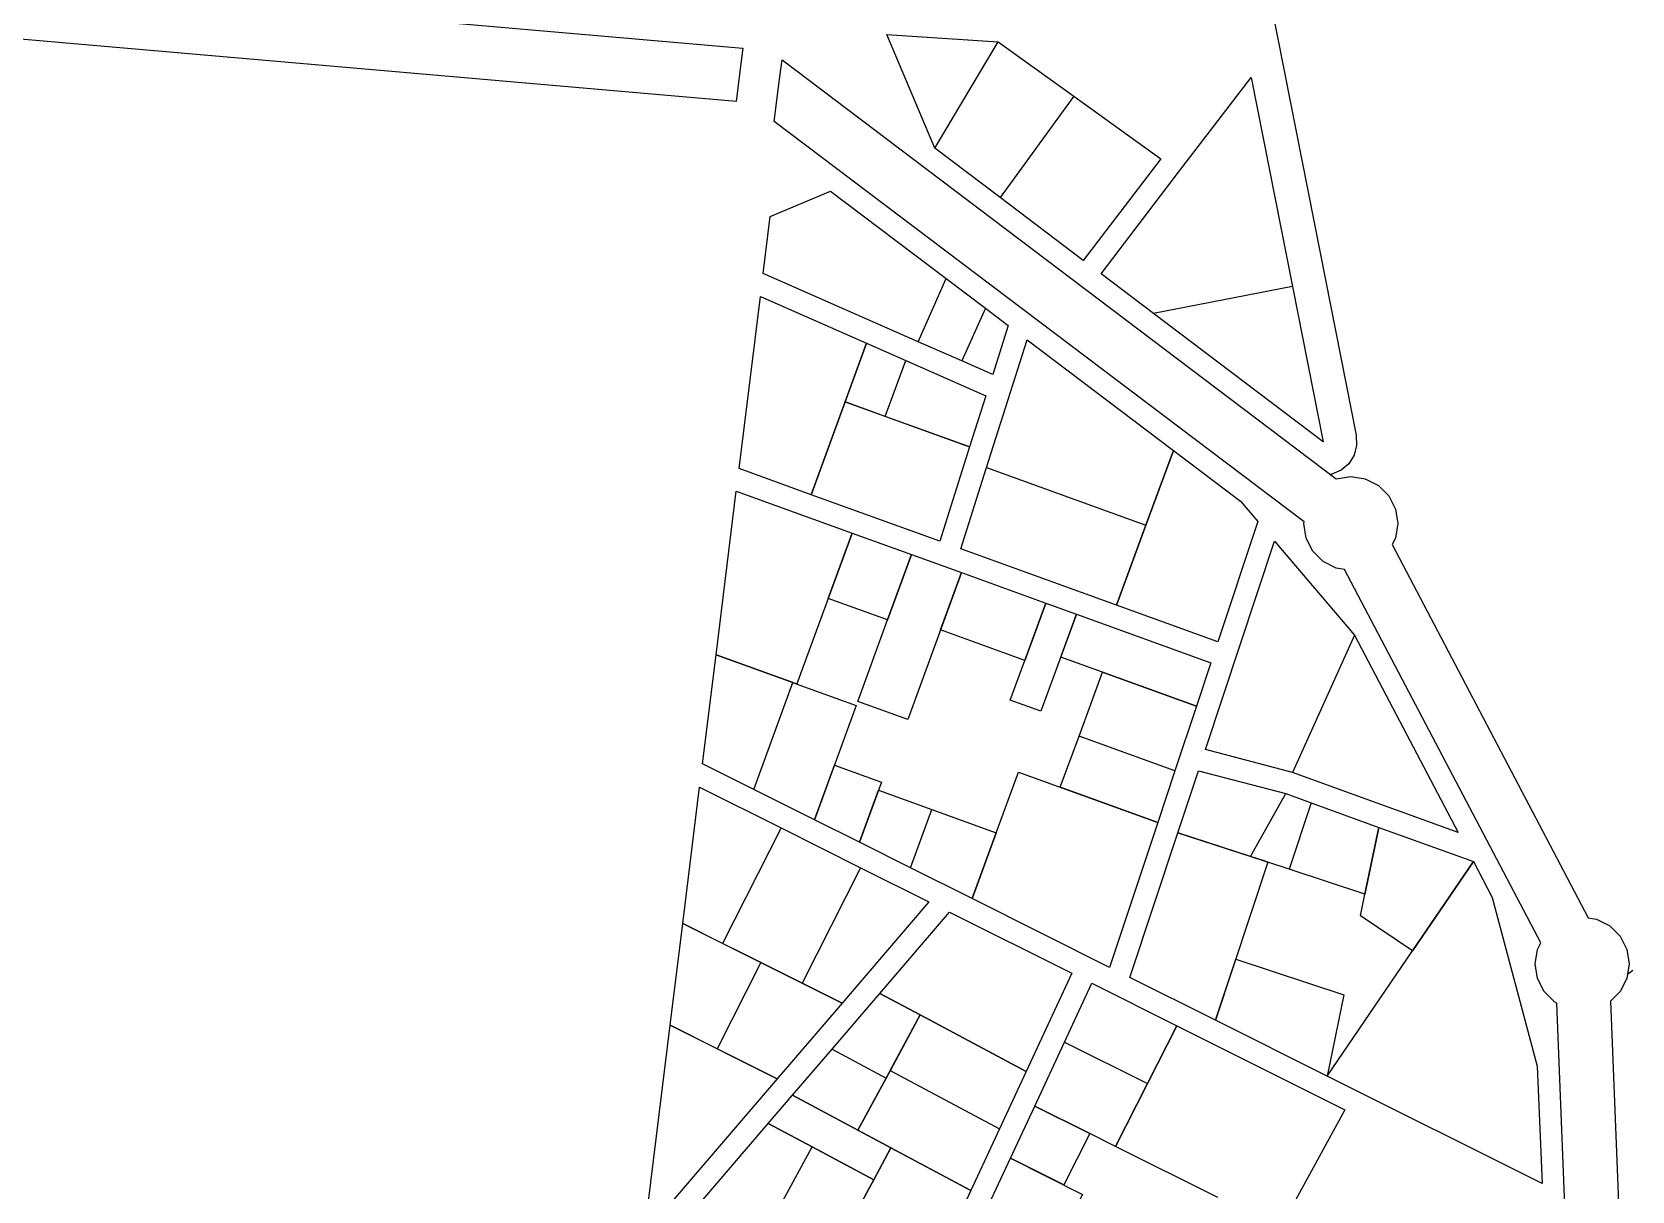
# Model space of a CAD drawing. Header units: inches. Extents: x 479068 to 481072, y 3926601 to 3928387.
# Drawn here: x 480594.9 to 480833.3, y 3927961.1 to 3928133.7 of the extents above; entities that cross this region are included whole.
import ezdxf

# ---------------------------------------------------------------- set-up
doc = ezdxf.new("R2010")
doc.units = ezdxf.units.IN
doc.header["$MEASUREMENT"] = 0

msp = doc.modelspace()

# ---------------------------------------------------------------- linework, layer by layer
for points in [[(480759.76, 3928237.47), (480781.45, 3928127.86), (480787.61, 3928096.75), (480792.18, 3928073.62), (480792.25, 3928072.12), (480791.87, 3928070.66), (480791.07, 3928069.39), (480789.93, 3928068.41), (480788.56, 3928067.81), (480788.34, 3928067.79), (480789.21, 3928067.13)], [(480583.58, 3928141.46), (480700.83, 3928131.26), (480700.33, 3928127.41), (480700.33, 3928127.39), (480699.82, 3928123.31), (480582.9, 3928133.49)], [(480729.39, 3928116.39), (480722.27, 3928133.31), (480738.86, 3928132.18)], [(480729.39, 3928116.39), (480738.86, 3928132.18)], [(480738.86, 3928132.18), (480750.1, 3928124.11)], [(480826.26, 3927883.41), (480822.06, 3927989.08), (480821.72, 3927989.26), (480820.17, 3927990.8), (480819.17, 3927992.76), (480818.83, 3927994.92), (480819.17, 3927997.08), (480819.67, 3927998.05), (480790.46, 3928053.62), (480789.22, 3928053.82), (480787.27, 3928054.82), (480785.72, 3928056.36), (480784.72, 3928058.32), (480784.38, 3928060.48), (480784.42, 3928060.72), (480705.5, 3928120.35), (480706.28, 3928126.65), (480706.66, 3928129.51), (480789.21, 3928067.13)], [(480762.01, 3928091.74), (480754.17, 3928097.67), (480765.72, 3928112.81), (480776.54, 3928126.89), (480782.7, 3928095.78)], [(480750.1, 3928124.11), (480739.13, 3928109.03)], [(480750.1, 3928124.11), (480763.07, 3928114.8), (480751.52, 3928099.66), (480739.13, 3928109.03)], [(480739.13, 3928109.03), (480729.39, 3928116.39)], [(480726.93, 3928087.56), (480703.86, 3928097.71), (480704.91, 3928106.21), (480713.88, 3928109.97), (480731.11, 3928096.95)], [(480726.93, 3928087.56), (480731.11, 3928096.95)], [(480731.11, 3928096.95), (480736.94, 3928092.54)], [(480782.7, 3928095.78), (480762.01, 3928091.74)], [(480782.7, 3928095.78), (480787.28, 3928072.65), (480762.01, 3928091.74)], [(480710.99, 3928064.78), (480700.26, 3928068.66), (480703.43, 3928094.28), (480719.25, 3928087.33)], [(480736.94, 3928092.54), (480733.44, 3928084.7)], [(480736.94, 3928092.54), (480740.35, 3928089.96), (480738.04, 3928082.68), (480733.44, 3928084.7)], [(480719.25, 3928087.33), (480710.99, 3928064.78)], [(480716.05, 3928078.59), (480719.25, 3928087.33)], [(480719.25, 3928087.33), (480725.08, 3928084.76)], [(480733.44, 3928084.7), (480726.93, 3928087.56)], [(480737.12, 3928068.83), (480743.16, 3928087.84), (480764.95, 3928071.38)], [(480722.02, 3928076.43), (480725.08, 3928084.76)], [(480725.08, 3928084.76), (480737.03, 3928079.51), (480734.6, 3928071.88)], [(480710.99, 3928064.78), (480716.05, 3928078.59)], [(480716.05, 3928078.59), (480734.6, 3928071.88)], [(480722.02, 3928076.43), (480716.05, 3928078.59)], [(480734.6, 3928071.88), (480722.02, 3928076.43)], [(480734.6, 3928071.88), (480730.15, 3928057.85), (480710.99, 3928064.78)], [(480764.95, 3928071.38), (480774.97, 3928063.81), (480777.52, 3928060.81), (480771.56, 3928042.87), (480756.49, 3928048.32)], [(480760.86, 3928060.24), (480764.95, 3928071.38)], [(480764.95, 3928071.38), (480760.86, 3928060.24)], [(480756.49, 3928048.32), (480733.27, 3928056.72), (480737.12, 3928068.83)], [(480737.12, 3928068.83), (480760.86, 3928060.24)], [(480789.21, 3928067.13), (480789.22, 3928067.14), (480791.38, 3928067.48), (480793.54, 3928067.14), (480795.5, 3928066.14), (480797.04, 3928064.59), (480798.04, 3928062.64), (480798.38, 3928060.48), (480798.04, 3928058.32), (480797.54, 3928057.35), (480826.75, 3928001.77), (480827.99, 3928001.58), (480829.95, 3928000.58), (480831.49, 3927999.03), (480832.49, 3927997.08), (480832.83, 3927994.92)], [(480696.82, 3928040.95), (480699.84, 3928065.3), (480717.09, 3928059.06)], [(480717.09, 3928059.06), (480708.85, 3928036.6), (480708.61, 3928036.69)], [(480722.38, 3928046.14), (480713.53, 3928049.34), (480717.09, 3928059.06)], [(480717.09, 3928059.06), (480725.94, 3928055.86)], [(480760.86, 3928060.24), (480756.49, 3928048.32)], [(480756.49, 3928048.32), (480760.86, 3928060.24)], [(480760.86, 3928060.24), (480760.86, 3928060.24)], [(480782.71, 3928023.42), (480769.73, 3928026.83), (480780.03, 3928057.85), (480791.92, 3928043.85)], [(480722.38, 3928046.14), (480725.94, 3928055.86)], [(480725.94, 3928055.86), (480722.38, 3928046.14), (480722.38, 3928046.14)], [(480725.94, 3928055.86), (480733.38, 3928053.17)], [(480733.38, 3928053.17), (480725.37, 3928031.32), (480717.93, 3928034.01), (480722.38, 3928046.14)], [(480742.83, 3928040.11), (480730.26, 3928044.66), (480733.38, 3928053.17)], [(480733.38, 3928053.17), (480745.95, 3928048.62)], [(480750.5, 3928046.97), (480745.21, 3928032.55), (480740.66, 3928034.2), (480742.83, 3928040.11)], [(480742.83, 3928040.11), (480745.95, 3928048.62)], [(480745.95, 3928048.62), (480742.83, 3928040.11), (480742.83, 3928040.11)], [(480745.95, 3928048.62), (480750.5, 3928046.97)], [(480754.38, 3928038.36), (480748.16, 3928040.61), (480750.5, 3928046.97)], [(480750.5, 3928046.97), (480770.51, 3928039.73), (480768.38, 3928033.3)], [(480791.92, 3928043.85), (480782.71, 3928023.42)], [(480791.92, 3928043.85), (480807.35, 3928014.5), (480782.71, 3928023.42)], [(480702.45, 3928020.9), (480694.81, 3928024.72), (480696.82, 3928040.95)], [(480708.28, 3928036.8), (480696.82, 3928040.95)], [(480696.82, 3928040.95), (480708.28, 3928036.8)], [(480750.89, 3928028.85), (480754.38, 3928038.36)], [(480754.38, 3928038.36), (480754.38, 3928038.36), (480768.38, 3928033.3)], [(480768.38, 3928033.3), (480754.38, 3928038.36)], [(480702.45, 3928020.9), (480708.28, 3928036.8)], [(480708.28, 3928036.8), (480708.28, 3928036.8)], [(480708.61, 3928036.69), (480708.28, 3928036.8)], [(480708.28, 3928036.8), (480708.61, 3928036.69)], [(480708.61, 3928036.69), (480717.7, 3928033.39), (480711.47, 3928016.39)], [(480768.38, 3928033.3), (480765.18, 3928023.68)], [(480762.62, 3928015.98), (480748.1, 3928021.24), (480750.89, 3928028.85)], [(480765.18, 3928023.68), (480750.89, 3928028.85)], [(480711.47, 3928016.39), (480714.45, 3928024.53), (480721.46, 3928022), (480718.17, 3928013.04)], [(480738.57, 3928014.46), (480741.88, 3928023.48), (480762.62, 3928015.98)], [(480765.18, 3928023.68), (480762.62, 3928015.98)], [(480765.61, 3928014.46), (480768.68, 3928023.69), (480781.72, 3928020.27)], [(480691.87, 3928000.94), (480694.38, 3928021.24), (480706.52, 3928015.18)], [(480711.47, 3928016.39), (480702.45, 3928020.9)], [(480718.17, 3928013.04), (480721.02, 3928020.81), (480728.99, 3928017.92)], [(480776.46, 3928010.9), (480781.72, 3928020.27)], [(480781.72, 3928020.27), (480785.47, 3928018.91)], [(480785.47, 3928018.91), (480782.19, 3928009.03)], [(480785.47, 3928018.91), (480795.56, 3928015.25)], [(480718.17, 3928013.04), (480711.47, 3928016.39)], [(480725.8, 3928009.23), (480728.99, 3928017.92)], [(480728.99, 3928017.92), (480738.57, 3928014.46)], [(480762.62, 3928015.98), (480755.45, 3927994.41), (480734.98, 3928004.64)], [(480706.52, 3928015.18), (480697.8, 3927997.97)], [(480706.52, 3928015.18), (480718.36, 3928009.25)], [(480738.57, 3928014.46), (480738.57, 3928014.46), (480734.98, 3928004.64)], [(480734.98, 3928004.64), (480738.57, 3928014.46)], [(480771.21, 3927986.53), (480758.45, 3927992.91), (480765.61, 3928014.46)], [(480765.61, 3928014.46), (480778.46, 3928010.25)], [(480776.46, 3928010.9), (480765.61, 3928014.46)], [(480793.49, 3928005.32), (480795.56, 3928015.25)], [(480795.56, 3928015.25), (480793.49, 3928005.32), (480793.49, 3928005.32)], [(480795.56, 3928015.25), (480809.63, 3928010.16)], [(480725.8, 3928009.23), (480718.17, 3928013.04)], [(480718.36, 3928009.25), (480709.64, 3927992.05)], [(480718.36, 3928009.25), (480728.54, 3928004.16), (480715.6, 3927989.07)], [(480734.98, 3928004.64), (480725.8, 3928009.23)], [(480779.03, 3928010.06), (480771.21, 3927986.53)], [(480778.46, 3928010.25), (480776.46, 3928010.9)], [(480779.03, 3928010.06), (480778.46, 3928010.25)], [(480778.46, 3928010.25), (480779.03, 3928010.06), (480779.03, 3928010.06)], [(480782.19, 3928009.03), (480779.03, 3928010.06)], [(480793.49, 3928005.32), (480782.19, 3928009.03)], [(480809.63, 3928010.16), (480812.44, 3928004.81), (480819.16, 3927979.72), (480819.86, 3927962.21), (480787.84, 3927978.21)], [(480800.56, 3927996.87), (480809.63, 3928010.16)], [(480809.63, 3928010.16), (480800.56, 3927996.87), (480800.56, 3927996.87)], [(480800.56, 3927996.87), (480792.81, 3928002.08), (480793.49, 3928005.32)], [(480721.22, 3927990.54), (480731.6, 3928002.64), (480749.83, 3927993.52), (480743.02, 3927978.9)], [(480689.99, 3927985.78), (480691.87, 3928000.94)], [(480691.87, 3928000.94), (480700.6, 3927996.58)], [(480697.8, 3927997.97), (480691.87, 3928000.94)], [(480700.6, 3927996.58), (480697.8, 3927997.97)], [(480787.84, 3927978.21), (480800.56, 3927996.87)], [(480703.5, 3927995.13), (480696.99, 3927982.28)], [(480703.5, 3927995.13), (480700.6, 3927996.58)], [(480700.6, 3927996.58), (480703.5, 3927995.13)], [(480703.5, 3927995.13), (480703.5, 3927995.13)], [(480706.5, 3927993.62), (480703.5, 3927995.13)], [(480703.5, 3927995.13), (480706.5, 3927993.62)], [(480771.21, 3927986.53), (480774.24, 3927995.62), (480790.36, 3927990.33), (480787.84, 3927978.21)], [(480832.83, 3927994.92), (480832.59, 3927993.39)], [(480832.83, 3927994.92), (480832.59, 3927993.39), (480832.59, 3927993.39)], [(480706.5, 3927993.62), (480715.6, 3927989.07)], [(480709.64, 3927992.05), (480706.5, 3927993.62)], [(480715.6, 3927989.07), (480709.64, 3927992.05)], [(480748.72, 3927983.29), (480752.79, 3927992.04), (480765.46, 3927985.71)], [(480832.59, 3927993.39), (480832.49, 3927992.76), (480831.49, 3927990.8), (480830.06, 3927989.36), (480834.43, 3927879.34)], [(480832.59, 3927993.39), (480833.39, 3927994)], [(480714.1, 3927982.23), (480721.22, 3927990.54)], [(480727.25, 3927987.32), (480721.22, 3927990.54)], [(480721.22, 3927990.54), (480727.25, 3927987.32)], [(480715.6, 3927989.07), (480705.94, 3927977.81)], [(480727.25, 3927987.32), (480722.45, 3927978.47)], [(480722.76, 3927979.04), (480727.25, 3927987.32)], [(480727.25, 3927987.32), (480727.25, 3927987.32)], [(480743.02, 3927978.9), (480727.25, 3927987.32)], [(480727.25, 3927987.32), (480743.02, 3927978.9)], [(480705.94, 3927977.81), (480688.94, 3927957.99), (480686.69, 3927959.19), (480689.99, 3927985.78)], [(480689.99, 3927985.78), (480705.94, 3927977.81)], [(480696.99, 3927982.28), (480689.99, 3927985.78)], [(480761.1, 3927977.1), (480765.46, 3927985.71)], [(480765.46, 3927985.71), (480761.1, 3927977.1)], [(480765.46, 3927985.71), (480790.51, 3927973.18), (480780.83, 3927955.49)], [(480787.84, 3927978.21), (480771.21, 3927986.53)], [(480744.29, 3927973.76), (480748.72, 3927983.29)], [(480748.72, 3927983.29), (480761.1, 3927977.1)], [(480705.94, 3927977.81), (480696.99, 3927982.28)], [(480708.21, 3927975.37), (480714.1, 3927982.23)], [(480714.1, 3927982.23), (480722.16, 3927977.93)], [(480722.16, 3927977.93), (480717.96, 3927970.16)], [(480717.96, 3927970.16), (480722.16, 3927977.93)], [(480722.16, 3927977.93), (480722.45, 3927978.47)], [(480722.45, 3927978.47), (480722.16, 3927977.93)], [(480722.16, 3927977.93), (480722.16, 3927977.93)], [(480722.45, 3927978.47), (480722.76, 3927979.04)], [(480722.76, 3927979.04), (480739.05, 3927970.35)], [(480743.02, 3927978.9), (480739.05, 3927970.35)], [(480704.61, 3927971.16), (480708.21, 3927975.37)], [(480708.21, 3927975.37), (480720.18, 3927968.98)], [(480717.96, 3927970.16), (480708.21, 3927975.37)], [(480761.1, 3927977.1), (480756.35, 3927967.73)], [(480756.35, 3927967.73), (480761.1, 3927977.1)], [(480761.1, 3927977.1), (480761.1, 3927977.1)], [(480740.68, 3927965.98), (480744.29, 3927973.76)], [(480752.49, 3927969.67), (480744.29, 3927973.76)], [(480744.29, 3927973.76), (480752.49, 3927969.67), (480752.49, 3927969.67)], [(480702.08, 3927950.97), (480691.94, 3927956.39), (480704.61, 3927971.16)], [(480711.12, 3927967.69), (480704.61, 3927971.16)], [(480704.61, 3927971.16), (480711.12, 3927967.69)], [(480720.18, 3927968.98), (480717.96, 3927970.16)], [(480722.88, 3927967.54), (480720.18, 3927968.98)], [(480720.18, 3927968.98), (480722.88, 3927967.54)], [(480739.05, 3927970.35), (480734.78, 3927961.19)], [(480752.49, 3927969.67), (480748.61, 3927962.02), (480740.68, 3927965.98)], [(480756.35, 3927967.73), (480752.49, 3927969.67)], [(480702.08, 3927950.97), (480711.12, 3927967.69)], [(480711.12, 3927967.69), (480711.12, 3927967.69)], [(480720.31, 3927962.78), (480711.12, 3927967.69)], [(480711.12, 3927967.69), (480720.31, 3927962.78)], [(480720.31, 3927962.78), (480722.88, 3927967.54)], [(480722.88, 3927967.54), (480720.31, 3927962.78)], [(480722.88, 3927967.54), (480722.88, 3927967.54)], [(480734.78, 3927961.19), (480722.88, 3927967.54)], [(480722.88, 3927967.54), (480734.78, 3927961.19)], [(480735.73, 3927955.36), (480740.68, 3927965.98)], [(480740.68, 3927965.98), (480751.42, 3927960.61), (480746.12, 3927950.16), (480745.59, 3927950.43)], [(480771.59, 3927960.12), (480756.35, 3927967.73)], [(480719.58, 3927961.43), (480711.27, 3927946.07)], [(480717.73, 3927958.02), (480719.58, 3927961.43)], [(480720.31, 3927962.78), (480719.58, 3927961.43)], [(480719.58, 3927961.43), (480720.31, 3927962.78)], [(480720.31, 3927962.78), (480720.31, 3927962.78)], [(480734.78, 3927961.19), (480730.21, 3927951.36)]]:
    msp.add_lwpolyline(points)

doc.saveas('drawing.dxf')
